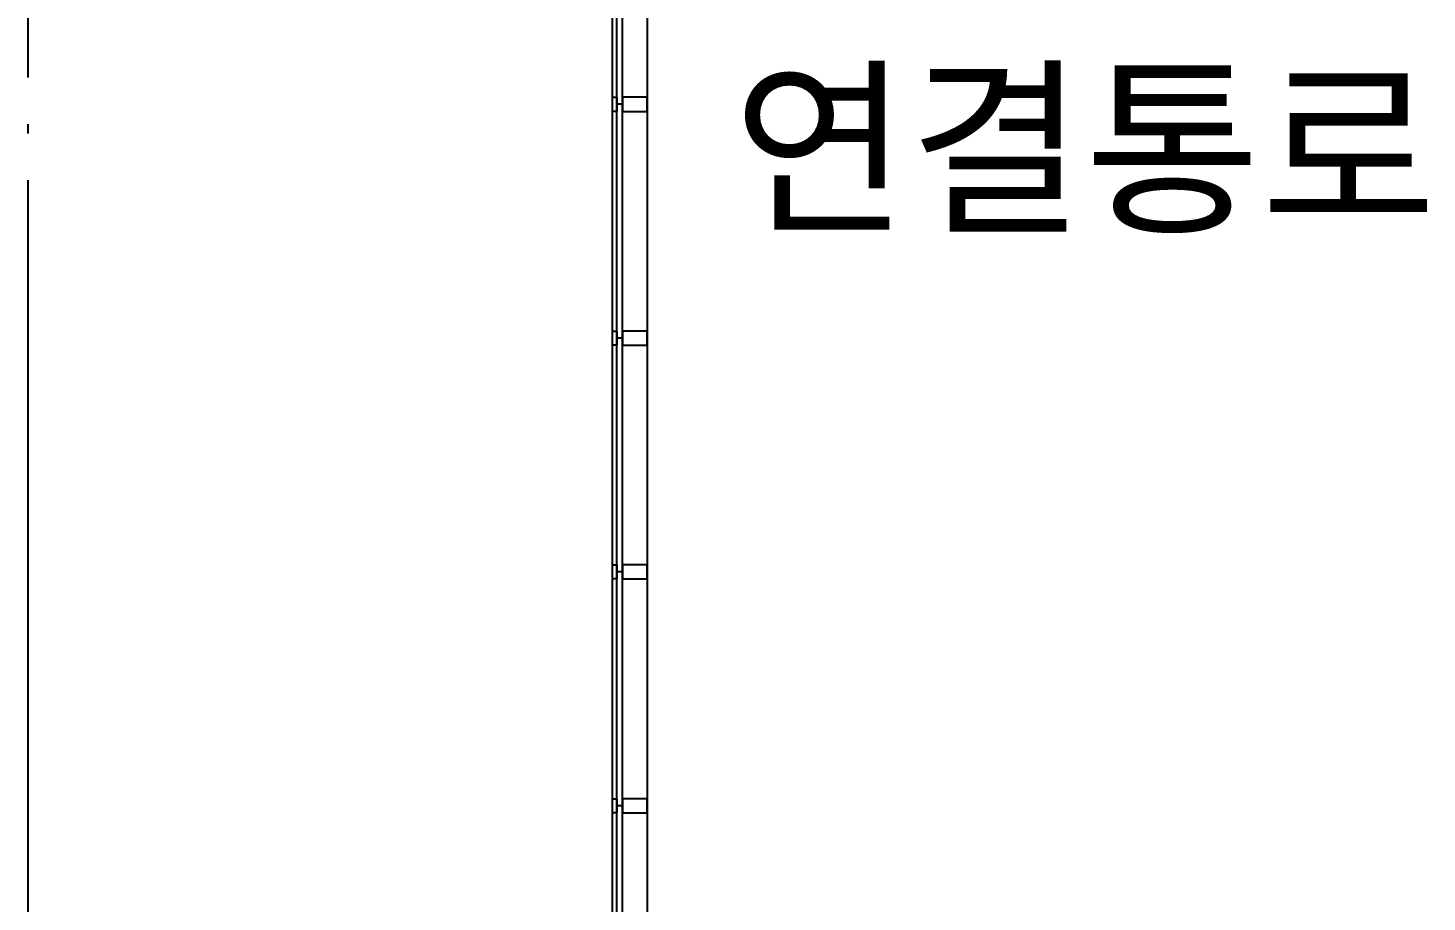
# Model space of a CAD drawing. Header units: millimetres. Extents: x -168200 to 672800, y -7409 to 118800.
# Drawn here: x 270700 to 276686, y 34053 to 37791 of the extents above; entities that cross this region are included whole.
import ezdxf
from ezdxf.enums import TextEntityAlignment as Align

# ---------------------------------------------------------------- set-up
doc = ezdxf.new("R2010")
doc.units = ezdxf.units.MM
doc.header["$LTSCALE"] = 200
doc.linetypes.add('CEN-GAUN', pattern=[32.2, 30, -1, 0.2, -1])
for name, color, linetype in [('1 BA', 9, 'Continuous'), ('1 CEN', 15, 'CEN-GAUN'), ('1 RM', 8, 'Continuous')]:
    doc.layers.add(name, color=color, linetype=linetype)
doc.styles.add('스타일1', font='malgun.ttf')

msp = doc.modelspace()

# ---------------------------------------------------------------- linework, layer by layer
at = {"layer": '1 BA', "linetype": 'Continuous'}
for p, q in [((273200, 42355), (273200, 14580)), ((273350, 42355), (273350, 14520))]:
    msp.add_line(p, q, dxfattribs=at)
at = {"layer": '1 BA', "linetype": 'Continuous', "ltscale": 2}
for p, q in [((273220, 14580), (273220, 42355)), ((273244, 14580), (273244, 42355))]:
    msp.add_line(p, q, dxfattribs=at)
at = {"layer": '1 BA'}
for p, q in [((273200, 37495), (273200, 37435)), ((273200, 37495), (273220, 37495)), ((273220, 37495), (273220, 37435)), ((273350, 37495), (273244, 37495)), ((273244, 37495), (273244, 37435)), ((273350, 37435), (273350, 37495)), ((273220, 37435), (273200, 37435)), ((273244, 37465), (273220, 37465)), ((273244, 37435), (273350, 37435)), ((273200, 36495), (273200, 36435)), ((273200, 36495), (273220, 36495)), ((273220, 36495), (273220, 36435)), ((273244, 36465), (273220, 36465)), ((273350, 36495), (273244, 36495)), ((273244, 36495), (273244, 36435)), ((273350, 36435), (273350, 36495)), ((273220, 36435), (273200, 36435)), ((273244, 36435), (273350, 36435)), ((273200, 35495), (273200, 35435)), ((273200, 35495), (273220, 35495)), ((273220, 35495), (273220, 35435)), ((273244, 35465), (273220, 35465)), ((273350, 35495), (273244, 35495)), ((273244, 35495), (273244, 35435)), ((273350, 35435), (273350, 35495)), ((273220, 35435), (273200, 35435)), ((273244, 35435), (273350, 35435)), ((273200, 34495), (273200, 34435)), ((273200, 34495), (273220, 34495)), ((273220, 34495), (273220, 34435)), ((273350, 34495), (273244, 34495)), ((273244, 34495), (273244, 34435)), ((273350, 34435), (273350, 34495)), ((273220, 34435), (273200, 34435)), ((273244, 34465), (273220, 34465)), ((273244, 34435), (273350, 34435))]:
    msp.add_line(p, q, dxfattribs=at)
at = {"layer": '1 CEN'}
msp.add_line((270700, 95100), (270700, 32900), dxfattribs=at)

# ---------------------------------------------------------------- texts
at = {"layer": '1 RM', "style": '스타일1'}
msp.add_text('연결통로', height=600, dxfattribs=at).set_placement((275221.5, 37283.5), align=Align.MIDDLE)

doc.saveas('drawing.dxf')
